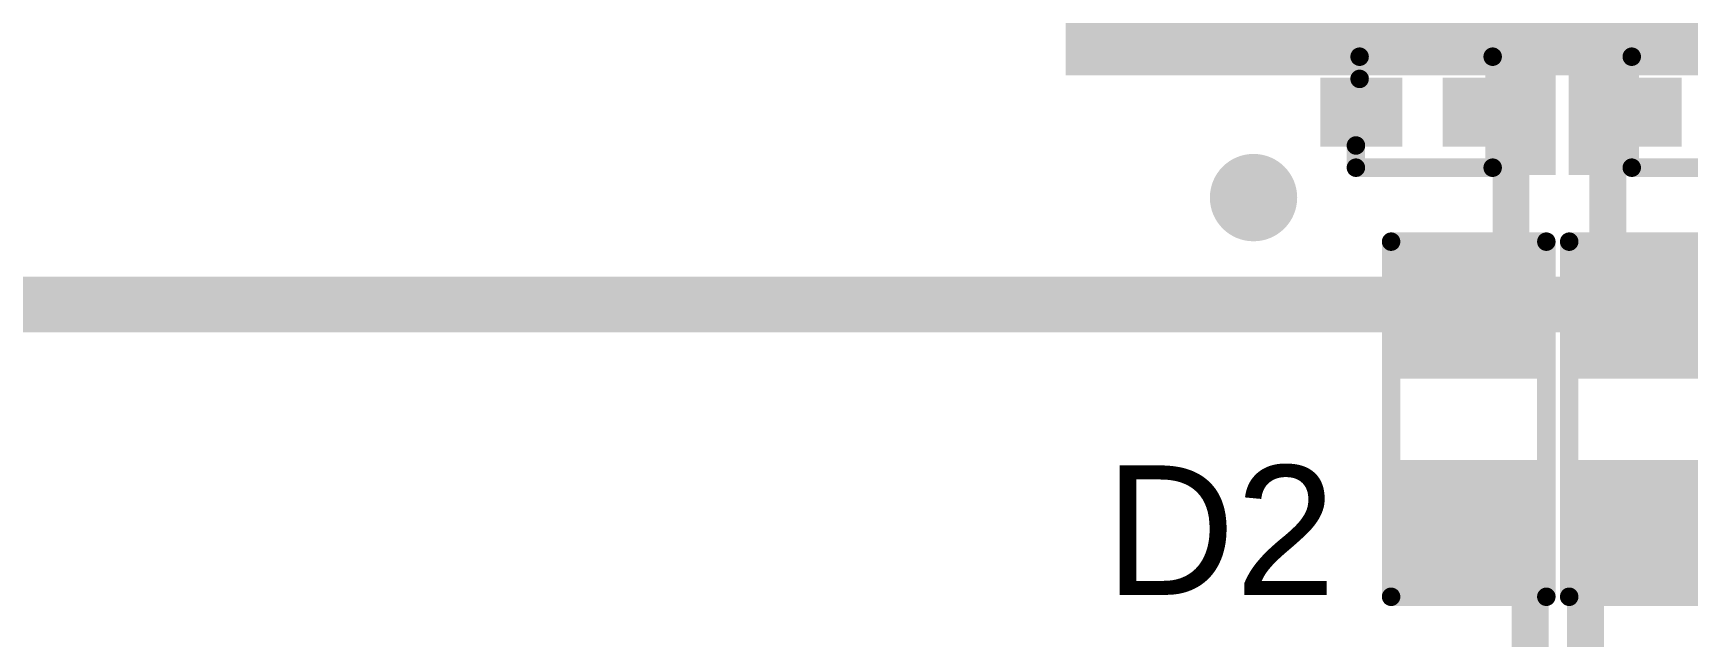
# Model space of a CAD drawing. Header units: inches. Extents: x 0 to 280, y 0 to 81.
# Drawn here: x 129.72 to 141.09, y 69.35 to 73.49 of the extents above; entities that cross this region are included whole.
import ezdxf

# ---------------------------------------------------------------- set-up
doc = ezdxf.new("R2010")
doc.units = ezdxf.units.IN
for name, color, linetype in [('Bottom Layer', 5, 'Continuous'), ('Top Layer', 1, 'Continuous'), ('Top Overlay', 2, 'Continuous'), ('Top Paste', 8, 'Continuous'), ('Top Solder', 216, 'Continuous'), ('Via Holes', 16, 'Continuous')]:
    doc.layers.add(name, color=color, linetype=linetype)
doc.styles.add('Arial', font='', dxfattribs={"height": 0.2})
doc.styles.get('Arial').set_extended_font_data('Arial')

# ---------------------------------------------------------------- blocks, each defined once
blk = doc.blocks.new('SOD_923__12')
at = {"layer": 'Top Layer'}
for points in [[(-0.23999952, -0.13499973), (-0.5999987999999999, -0.13499973), (-0.5999987999999999, 0.13499973), (-0.23999952, 0.13499973)], [(0.6000013399999999, -0.13499973), (0.24000206, -0.13499973), (0.24000206, 0.13499973), (0.6000013399999999, 0.13499973)]]:
    blk.add_hatch(color=1, dxfattribs=at).paths.add_polyline_path(points)
at = {"layer": 'Top Overlay'}
for points in [[(-0.91599766, 0.1778), (-0.43180254, 0.1778), (-0.43180254, 0.4318), (-0.91599766, 0.4318)], [(-0.91599766, -0.4318), (-0.63500254, -0.4318), (-0.63500254, 0.4318), (-0.91599766, 0.4318)], [(-0.91599766, -0.4318), (-0.43180254, -0.4318), (-0.43180254, -0.1778), (-0.91599766, -0.1778)]]:
    blk.add_hatch(color=2, dxfattribs=at).paths.add_polyline_path(points)
at = {"layer": 'Top Paste'}
for points in [[(-0.23999952, -0.13499973), (-0.5999987999999999, -0.13499973), (-0.5999987999999999, 0.13499973), (-0.23999952, 0.13499973)], [(0.6000013399999999, -0.13499973), (0.24000206, -0.13499973), (0.24000206, 0.13499973), (0.6000013399999999, 0.13499973)]]:
    blk.add_hatch(color=8, dxfattribs=at).paths.add_polyline_path(points)
at = {"layer": 'Top Solder'}
for points in [[(-0.13839952, -0.23659973), (-0.7015988, -0.23659973), (-0.7015988, 0.23659973), (-0.1383995199999999, 0.23659973)], [(0.70160134, -0.23659973), (0.13840206, -0.23659973), (0.13840206, 0.23659973), (0.70160134, 0.23659973)]]:
    blk.add_hatch(color=216, dxfattribs=at).paths.add_polyline_path(points)
at = {"layer": 'Top Overlay'}
for points in [[(-0.4826, 0.3809999999999999, 0.127, 0.127, 0), (0.4571999999999999, 0.3809999999999999, 0.127, 0.127, 0)], [(0.4571999999999999, 0.2286, 0.127, 0.127, 0), (0.4571999999999999, 0.3809999999999999, 0.127, 0.127, 0)], [(0.4318, -0.3809999999999999, 0.127, 0.127, 0), (0.4318, -0.2286, 0.127, 0.127, 0)], [(-0.4826, -0.3809999999999999, 0.127, 0.127, 0), (0.4318, -0.3809999999999999, 0.127, 0.127, 0)]]:
    blk.add_lwpolyline(points, format="xyseb", dxfattribs=at)
for points in [[(-0.51435, 0.3809999999999999, 0.0635, 0.0635, 1), (-0.4508499999999999, 0.3809999999999999, 0.0635, 0.0635, 1)], [(0.42545, 0.3809999999999999, 0.0635, 0.0635, 1), (0.4889499999999999, 0.3809999999999999, 0.0635, 0.0635, 1)], [(0.42545, 0.3809999999999999, 0.0635, 0.0635, 1), (0.4889499999999999, 0.3809999999999999, 0.0635, 0.0635, 1)], [(0.42545, 0.2286, 0.0635, 0.0635, 1), (0.4889499999999999, 0.2286, 0.0635, 0.0635, 1)], [(0.40005, -0.2286, 0.0635, 0.0635, 1), (0.46355, -0.2286, 0.0635, 0.0635, 1)], [(-0.51435, -0.3809999999999999, 0.0635, 0.0635, 1), (-0.4508499999999999, -0.3809999999999999, 0.0635, 0.0635, 1)], [(0.40005, -0.3809999999999999, 0.0635, 0.0635, 1), (0.46355, -0.3809999999999999, 0.0635, 0.0635, 1)], [(0.40005, -0.3809999999999999, 0.0635, 0.0635, 1), (0.46355, -0.3809999999999999, 0.0635, 0.0635, 1)]]:
    blk.add_lwpolyline(points, format="xyseb", close=True, dxfattribs=at)
blk = doc.blocks.new('SOD_923__13')
at = {"layer": 'Top Layer'}
for points in [[(-0.23999952, -0.13499973), (-0.5999987999999999, -0.13499973), (-0.5999987999999999, 0.13499973), (-0.23999952, 0.13499973)], [(0.6000013399999999, -0.13499973), (0.24000206, -0.13499973), (0.24000206, 0.13499973), (0.6000013399999999, 0.13499973)]]:
    blk.add_hatch(color=1, dxfattribs=at).paths.add_polyline_path(points)
at = {"layer": 'Top Overlay'}
for points in [[(-0.9160001999999999, 0.1778), (-0.4318, 0.1778), (-0.4318, 0.4318), (-0.9160001999999999, 0.4318)], [(-0.9160001999999999, -0.4318), (-0.635, -0.4318), (-0.635, 0.4318), (-0.9160001999999999, 0.4318)], [(-0.9160001999999999, -0.4318), (-0.4318, -0.4318), (-0.4318, -0.1778), (-0.9160001999999999, -0.1778)]]:
    blk.add_hatch(color=2, dxfattribs=at).paths.add_polyline_path(points)
at = {"layer": 'Top Paste'}
for points in [[(-0.23999952, -0.13499973), (-0.5999987999999999, -0.13499973), (-0.5999987999999999, 0.13499973), (-0.23999952, 0.13499973)], [(0.6000013399999999, -0.13499973), (0.24000206, -0.13499973), (0.24000206, 0.13499973), (0.6000013399999999, 0.13499973)]]:
    blk.add_hatch(color=8, dxfattribs=at).paths.add_polyline_path(points)
at = {"layer": 'Top Solder'}
for points in [[(-0.1383995199999999, -0.23659973), (-0.7015988, -0.23659973), (-0.7015988, 0.23659973), (-0.13839952, 0.23659973)], [(0.70160134, -0.23659973), (0.13840206, -0.23659973), (0.13840206, 0.23659973), (0.70160134, 0.23659973)]]:
    blk.add_hatch(color=216, dxfattribs=at).paths.add_polyline_path(points)
at = {"layer": 'Top Overlay'}
for points in [[(0.4571999999999999, 0.3809999999999999, 0.127, 0.127, 0), (-0.4826, 0.3809999999999999, 0.127, 0.127, 0)], [(0.4571999999999999, 0.3809999999999999, 0.127, 0.127, 0), (0.4571999999999999, 0.2286, 0.127, 0.127, 0)], [(0.4318, -0.2286, 0.127, 0.127, 0), (0.4318, -0.3809999999999999, 0.127, 0.127, 0)], [(0.4318, -0.3809999999999999, 0.127, 0.127, 0), (-0.4826, -0.3809999999999999, 0.127, 0.127, 0)]]:
    blk.add_lwpolyline(points, format="xyseb", dxfattribs=at)
for points in [[(-0.51435, 0.3809999999999999, 0.0635, 0.0635, 1), (-0.4508499999999999, 0.3809999999999999, 0.0635, 0.0635, 1)], [(0.42545, 0.3809999999999999, 0.0635, 0.0635, 1), (0.4889499999999999, 0.3809999999999999, 0.0635, 0.0635, 1)], [(0.42545, 0.3809999999999999, 0.0635, 0.0635, 1), (0.4889499999999999, 0.3809999999999999, 0.0635, 0.0635, 1)], [(0.42545, 0.2286, 0.0635, 0.0635, 1), (0.4889499999999999, 0.2286, 0.0635, 0.0635, 1)], [(0.40005, -0.2286, 0.0635, 0.0635, 1), (0.46355, -0.2286, 0.0635, 0.0635, 1)], [(-0.51435, -0.3809999999999999, 0.0635, 0.0635, 1), (-0.4508499999999999, -0.3809999999999999, 0.0635, 0.0635, 1)], [(0.40005, -0.3809999999999999, 0.0635, 0.0635, 1), (0.46355, -0.3809999999999999, 0.0635, 0.0635, 1)], [(0.40005, -0.3809999999999999, 0.0635, 0.0635, 1), (0.46355, -0.3809999999999999, 0.0635, 0.0635, 1)]]:
    blk.add_lwpolyline(points, format="xyseb", close=True, dxfattribs=at)
blk = doc.blocks.new('R___0603_104')
at = {"layer": 'Top Layer'}
for points in [[(-0.3809999999999999, 0.4445), (-0.3809999999999999, -0.4445), (-1.143, -0.4445), (-1.143, 0.4445)], [(1.143, 0.4445), (1.143, -0.4445), (0.3809999999999999, -0.4445), (0.3809999999999999, 0.4445)]]:
    blk.add_hatch(color=1, dxfattribs=at).paths.add_polyline_path(points)
at = {"layer": 'Top Paste'}
for points in [[(-0.3809999999999999, 0.4445), (-0.3809999999999999, -0.4445), (-1.143, -0.4445), (-1.143, 0.4445)], [(1.143, 0.4445), (1.143, -0.4445), (0.3809999999999999, -0.4445), (0.3809999999999999, 0.4445)]]:
    blk.add_hatch(color=8, dxfattribs=at).paths.add_polyline_path(points)
at = {"layer": 'Top Solder'}
for points in [[(-0.2794, 0.5460999999999999), (-0.2794, -0.5460999999999999), (-1.2446, -0.5460999999999999), (-1.2446, 0.5460999999999999)], [(1.2446, 0.5460999999999999), (1.2446, -0.5460999999999999), (0.2794, -0.5460999999999999), (0.2794, 0.5460999999999999)]]:
    blk.add_hatch(color=216, dxfattribs=at).paths.add_polyline_path(points)
at = {"layer": 'Top Overlay'}
for points in [[(1.2192, 0.5334, 0.127, 0.127, 0), (-1.2192, 0.5334, 0.127, 0.127, 0)], [(-1.2192, -0.5334, 0.127, 0.127, 0), (-1.2192, 0.5334, 0.127, 0.127, 0)], [(1.2192, -0.5334, 0.127, 0.127, 0), (1.2192, 0.5334, 0.127, 0.127, 0)], [(1.2192, -0.5334, 0.127, 0.127, 0), (-1.2192, -0.5334, 0.127, 0.127, 0)]]:
    blk.add_lwpolyline(points, format="xyseb", dxfattribs=at)
for points in [[(-1.25095, 0.5334, 0.0635, 0.0635, 1), (-1.18745, 0.5334, 0.0635, 0.0635, 1)], [(-1.25095, 0.5334, 0.0635, 0.0635, 1), (-1.18745, 0.5334, 0.0635, 0.0635, 1)], [(1.18745, 0.5334, 0.0635, 0.0635, 1), (1.25095, 0.5334, 0.0635, 0.0635, 1)], [(1.18745, 0.5334, 0.0635, 0.0635, 1), (1.25095, 0.5334, 0.0635, 0.0635, 1)], [(-1.25095, -0.5334, 0.0635, 0.0635, 1), (-1.18745, -0.5334, 0.0635, 0.0635, 1)], [(-1.25095, -0.5334, 0.0635, 0.0635, 1), (-1.18745, -0.5334, 0.0635, 0.0635, 1)], [(1.18745, -0.5334, 0.0635, 0.0635, 1), (1.25095, -0.5334, 0.0635, 0.0635, 1)], [(1.18745, -0.5334, 0.0635, 0.0635, 1), (1.25095, -0.5334, 0.0635, 0.0635, 1)]]:
    blk.add_lwpolyline(points, format="xyseb", close=True, dxfattribs=at)
blk = doc.blocks.new('R___0603_105')
at = {"layer": 'Top Layer'}
for points in [[(-0.3809999999999999, 0.4445), (-0.3809999999999999, -0.4445), (-1.143, -0.4445), (-1.143, 0.4445)], [(1.143, 0.4445), (1.143, -0.4445), (0.3809999999999999, -0.4445), (0.3809999999999999, 0.4445)]]:
    blk.add_hatch(color=1, dxfattribs=at).paths.add_polyline_path(points)
at = {"layer": 'Top Paste'}
for points in [[(-0.3809999999999999, 0.4445), (-0.3809999999999999, -0.4445), (-1.143, -0.4445), (-1.143, 0.4445)], [(1.143, 0.4445), (1.143, -0.4445), (0.3809999999999999, -0.4445), (0.3809999999999999, 0.4445)]]:
    blk.add_hatch(color=8, dxfattribs=at).paths.add_polyline_path(points)
at = {"layer": 'Top Solder'}
for points in [[(-0.2794, 0.5460999999999999), (-0.2794, -0.5460999999999999), (-1.2446, -0.5460999999999999), (-1.2446, 0.5460999999999999)], [(1.2446, 0.5460999999999999), (1.2446, -0.5460999999999999), (0.2794, -0.5460999999999999), (0.2794, 0.5460999999999999)]]:
    blk.add_hatch(color=216, dxfattribs=at).paths.add_polyline_path(points)
at = {"layer": 'Top Overlay'}
for points in [[(1.2192, 0.5334, 0.127, 0.127, 0), (-1.2192, 0.5334, 0.127, 0.127, 0)], [(-1.2192, -0.5334, 0.127, 0.127, 0), (-1.2192, 0.5334, 0.127, 0.127, 0)], [(1.2192, -0.5334, 0.127, 0.127, 0), (1.2192, 0.5334, 0.127, 0.127, 0)], [(1.2192, -0.5334, 0.127, 0.127, 0), (-1.2192, -0.5334, 0.127, 0.127, 0)]]:
    blk.add_lwpolyline(points, format="xyseb", dxfattribs=at)
for points in [[(-1.25095, 0.5334, 0.0635, 0.0635, 1), (-1.18745, 0.5334, 0.0635, 0.0635, 1)], [(-1.25095, 0.5334, 0.0635, 0.0635, 1), (-1.18745, 0.5334, 0.0635, 0.0635, 1)], [(1.18745, 0.5334, 0.0635, 0.0635, 1), (1.25095, 0.5334, 0.0635, 0.0635, 1)], [(1.18745, 0.5334, 0.0635, 0.0635, 1), (1.25095, 0.5334, 0.0635, 0.0635, 1)], [(-1.25095, -0.5334, 0.0635, 0.0635, 1), (-1.18745, -0.5334, 0.0635, 0.0635, 1)], [(-1.25095, -0.5334, 0.0635, 0.0635, 1), (-1.18745, -0.5334, 0.0635, 0.0635, 1)], [(1.18745, -0.5334, 0.0635, 0.0635, 1), (1.25095, -0.5334, 0.0635, 0.0635, 1)], [(1.18745, -0.5334, 0.0635, 0.0635, 1), (1.25095, -0.5334, 0.0635, 0.0635, 1)]]:
    blk.add_lwpolyline(points, format="xyseb", close=True, dxfattribs=at)

msp = doc.modelspace()

# ---------------------------------------------------------------- hatches: boundary and pattern name
at = {"layer": 'Bottom Layer'}
msp.add_hatch(color=5, dxfattribs=at).paths.add_polyline_path([(136.81839794, 73.2028), (142.57019746, 73.2028), (142.57019746, 74.422), (136.81839794, 74.422)])
h = msp.add_hatch(color=5, dxfattribs=at)
edge = h.paths.add_edge_path()
edge.add_arc((138.10840044, 72.36224795999999), 0.2999994, 0, 360)
at = {"layer": 'Top Layer'}
h = msp.add_hatch(color=1, dxfattribs=at)
edge = h.paths.add_edge_path()
edge.add_arc((138.10840044, 72.36224795999999), 0.2999994, 0, 360)
at = {"layer": 'Via Holes'}
h = msp.add_hatch(color=7, dxfattribs=at)
edge = h.paths.add_edge_path()
edge.add_arc((138.10840044, 72.36224795999999), 0.1499997, 0, 360)

# ---------------------------------------------------------------- linework, layer by layer
at = {"layer": 'Bottom Layer'}
msp.add_lwpolyline([(113.9698, 71.62799999999999, 0.3809999999999999, 0.3809999999999999, 0), (152.47949946, 71.62799999999999, 0.3809999999999999, 0.3809999999999999, 0)], format="xyseb", dxfattribs=at)
at = {"layer": 'Top Layer'}
for points in [[(140.45839828, 73.21560414, 0.254, 0.254, 0), (140.45839828, 75.32360094, 0.254, 0.254, 0)], [(139.95839928, 73.17300071999999, 0.254, 0.254, 0), (139.95839928, 74.39192639999999, 0.254, 0.254, 0)], [(139.73419856, 72.94879999999999, 0.254, 0.254, 0), (139.95839928, 73.17300071999999, 0.254, 0.254, 0)], [(140.45839828, 73.21560414, 0.254, 0.254, 0), (140.72520242, 72.94879999999999, 0.254, 0.254, 0)], [(139.68919992, 72.94879999999999, 0.254, 0.254, 0), (139.73419856, 72.94879999999999, 0.254, 0.254, 0)], [(139.73419856, 72.94879999999999, 0.254, 0.254, 0), (139.74219956, 72.940799, 0.254, 0.254, 0)], [(139.74219956, 72.89580036, 0.254, 0.254, 0), (139.74219956, 72.940799, 0.254, 0.254, 0)], [(139.74219956, 72.89580036, 0.254, 0.254, 0), (139.8778, 72.76019992, 0.254, 0.254, 0)], [(140.54265008, 72.72124901999999, 0.254, 0.254, 0), (140.71720142, 72.89580036, 0.254, 0.254, 0)], [(140.71720142, 72.940799, 0.254, 0.254, 0), (140.72520242, 72.94879999999999, 0.254, 0.254, 0)], [(140.71720142, 72.89580036, 0.254, 0.254, 0), (140.71720142, 72.940799, 0.254, 0.254, 0)], [(140.72520242, 72.94879999999999, 0.254, 0.254, 0), (140.77020106, 72.94879999999999, 0.254, 0.254, 0)], [(139.8778, 71.8566, 0.254, 0.254, 0), (139.8778, 72.76019992, 0.254, 0.254, 0)], [(140.54265008, 71.8566, 0.254, 0.254, 0), (140.54265008, 72.72124901999999, 0.254, 0.254, 0)], [(139.6238, 71.6026, 0.254, 0.254, 0), (139.8778, 71.8566, 0.254, 0.254, 0)], [(140.54265008, 71.8566, 0.254, 0.254, 0), (140.79665008, 71.6026, 0.254, 0.254, 0)], [(139.58720114, 71.6026, 0.254, 0.254, 0), (139.6238, 71.6026, 0.254, 0.254, 0)], [(140.79665008, 71.6026, 0.254, 0.254, 0), (140.8111992, 71.6026, 0.254, 0.254, 0)], [(139.58720114, 70.0786, 0.254, 0.254, -0.4142135623730951), (140.00870144, 69.65709969999999, 0.254, 0.254, 0)], [(140.38970144, 69.65710224, 0.254, 0.254, -0.4142135623730951), (140.8111992, 70.0786, 0.254, 0.254, 0)], [(140.00870144, 68.6816, 0.254, 0.254, 0), (140.00870144, 69.65709969999999, 0.254, 0.254, 0)], [(140.38970144, 68.6816, 0.254, 0.254, 0), (140.38970144, 69.65710224, 0.254, 0.254, 0)]]:
    msp.add_lwpolyline(points, format="xyseb", dxfattribs=at)
for points in [[(139.89489928, 73.17300071999999, 0.127, 0.127, 1), (140.02189928, 73.17300071999999, 0.127, 0.127, 1)], [(139.89489928, 73.17300071999999, 0.127, 0.127, 1), (140.02189928, 73.17300071999999, 0.127, 0.127, 1)], [(140.39489828, 73.21560414, 0.127, 0.127, 1), (140.52189828, 73.21560414, 0.127, 0.127, 1)], [(140.39489828, 73.21560414, 0.127, 0.127, 1), (140.52189828, 73.21560414, 0.127, 0.127, 1)], [(139.62569992, 72.94879999999999, 0.127, 0.127, 1), (139.75269992, 72.94879999999999, 0.127, 0.127, 1)], [(139.67069856, 72.94879999999999, 0.127, 0.127, 1), (139.79769856, 72.94879999999999, 0.127, 0.127, 1)], [(139.67069856, 72.94879999999999, 0.127, 0.127, 1), (139.79769856, 72.94879999999999, 0.127, 0.127, 1)], [(139.67069856, 72.94879999999999, 0.127, 0.127, 1), (139.79769856, 72.94879999999999, 0.127, 0.127, 1)], [(139.67869956, 72.940799, 0.127, 0.127, 1), (139.80569956, 72.940799, 0.127, 0.127, 1)], [(139.67869956, 72.940799, 0.127, 0.127, 1), (139.80569956, 72.940799, 0.127, 0.127, 1)], [(139.67869956, 72.89580036, 0.127, 0.127, 1), (139.80569956, 72.89580036, 0.127, 0.127, 1)], [(139.67869956, 72.89580036, 0.127, 0.127, 1), (139.80569956, 72.89580036, 0.127, 0.127, 1)], [(140.65370142, 72.940799, 0.127, 0.127, 1), (140.78070142, 72.940799, 0.127, 0.127, 1)], [(140.65370142, 72.940799, 0.127, 0.127, 1), (140.78070142, 72.940799, 0.127, 0.127, 1)], [(140.65370142, 72.89580036, 0.127, 0.127, 1), (140.78070142, 72.89580036, 0.127, 0.127, 1)], [(140.65370142, 72.89580036, 0.127, 0.127, 1), (140.78070142, 72.89580036, 0.127, 0.127, 1)], [(140.66170242, 72.94879999999999, 0.127, 0.127, 1), (140.78870242, 72.94879999999999, 0.127, 0.127, 1)], [(140.66170242, 72.94879999999999, 0.127, 0.127, 1), (140.78870242, 72.94879999999999, 0.127, 0.127, 1)], [(140.66170242, 72.94879999999999, 0.127, 0.127, 1), (140.78870242, 72.94879999999999, 0.127, 0.127, 1)], [(140.70670106, 72.94879999999999, 0.127, 0.127, 1), (140.83370106, 72.94879999999999, 0.127, 0.127, 1)], [(139.8143, 72.76019992, 0.127, 0.127, 1), (139.9413, 72.76019992, 0.127, 0.127, 1)], [(139.8143, 72.76019992, 0.127, 0.127, 1), (139.9413, 72.76019992, 0.127, 0.127, 1)], [(140.47915008, 72.72124901999999, 0.127, 0.127, 1), (140.60615008, 72.72124901999999, 0.127, 0.127, 1)], [(140.47915008, 72.72124901999999, 0.127, 0.127, 1), (140.60615008, 72.72124901999999, 0.127, 0.127, 1)], [(139.8143, 71.8566, 0.127, 0.127, 1), (139.9413, 71.8566, 0.127, 0.127, 1)], [(139.8143, 71.8566, 0.127, 0.127, 1), (139.9413, 71.8566, 0.127, 0.127, 1)], [(140.47915008, 71.8566, 0.127, 0.127, 1), (140.60615008, 71.8566, 0.127, 0.127, 1)], [(140.47915008, 71.8566, 0.127, 0.127, 1), (140.60615008, 71.8566, 0.127, 0.127, 1)], [(139.52370114, 71.6026, 0.127, 0.127, 1), (139.65070114, 71.6026, 0.127, 0.127, 1)], [(139.5603, 71.6026, 0.127, 0.127, 1), (139.6873, 71.6026, 0.127, 0.127, 1)], [(139.5603, 71.6026, 0.127, 0.127, 1), (139.6873, 71.6026, 0.127, 0.127, 1)], [(140.73315008, 71.6026, 0.127, 0.127, 1), (140.86015008, 71.6026, 0.127, 0.127, 1)], [(140.73315008, 71.6026, 0.127, 0.127, 1), (140.86015008, 71.6026, 0.127, 0.127, 1)], [(140.7476992, 71.6026, 0.127, 0.127, 1), (140.8746992, 71.6026, 0.127, 0.127, 1)], [(139.52370114, 70.0786, 0.127, 0.127, 1), (139.65070114, 70.0786, 0.127, 0.127, 1)], [(140.7476992, 70.0786, 0.127, 0.127, 1), (140.8746992, 70.0786, 0.127, 0.127, 1)], [(139.94520144, 69.65709969999999, 0.127, 0.127, 1), (140.07220144, 69.65709969999999, 0.127, 0.127, 1)], [(139.94520144, 69.65709969999999, 0.127, 0.127, 1), (140.07220144, 69.65709969999999, 0.127, 0.127, 1)], [(140.32620144, 69.65710224, 0.127, 0.127, 1), (140.45320144, 69.65710224, 0.127, 0.127, 1)], [(140.32620144, 69.65710224, 0.127, 0.127, 1), (140.45320144, 69.65710224, 0.127, 0.127, 1)]]:
    msp.add_lwpolyline(points, format="xyseb", close=True, dxfattribs=at)

# ---------------------------------------------------------------- block references
for name, p, rotation in [('SOD_923__13', (139.26920076, 72.94879999999999), 180), ('R___0603_104', (139.58720114, 70.8406), 270), ('R___0603_105', (140.8111992, 70.8406), 270)]:
    msp.add_blockref(name, p, dxfattribs=dict(rotation=rotation))
msp.add_blockref('SOD_923__12', (141.19020022, 72.94879999999999))

# ---------------------------------------------------------------- texts
at = {"layer": 'Top Overlay', "style": 'Arial'}
msp.add_text('D2', height=0.889, dxfattribs=at).set_placement((137.08580914, 69.63424477999999))

doc.saveas('drawing.dxf')
